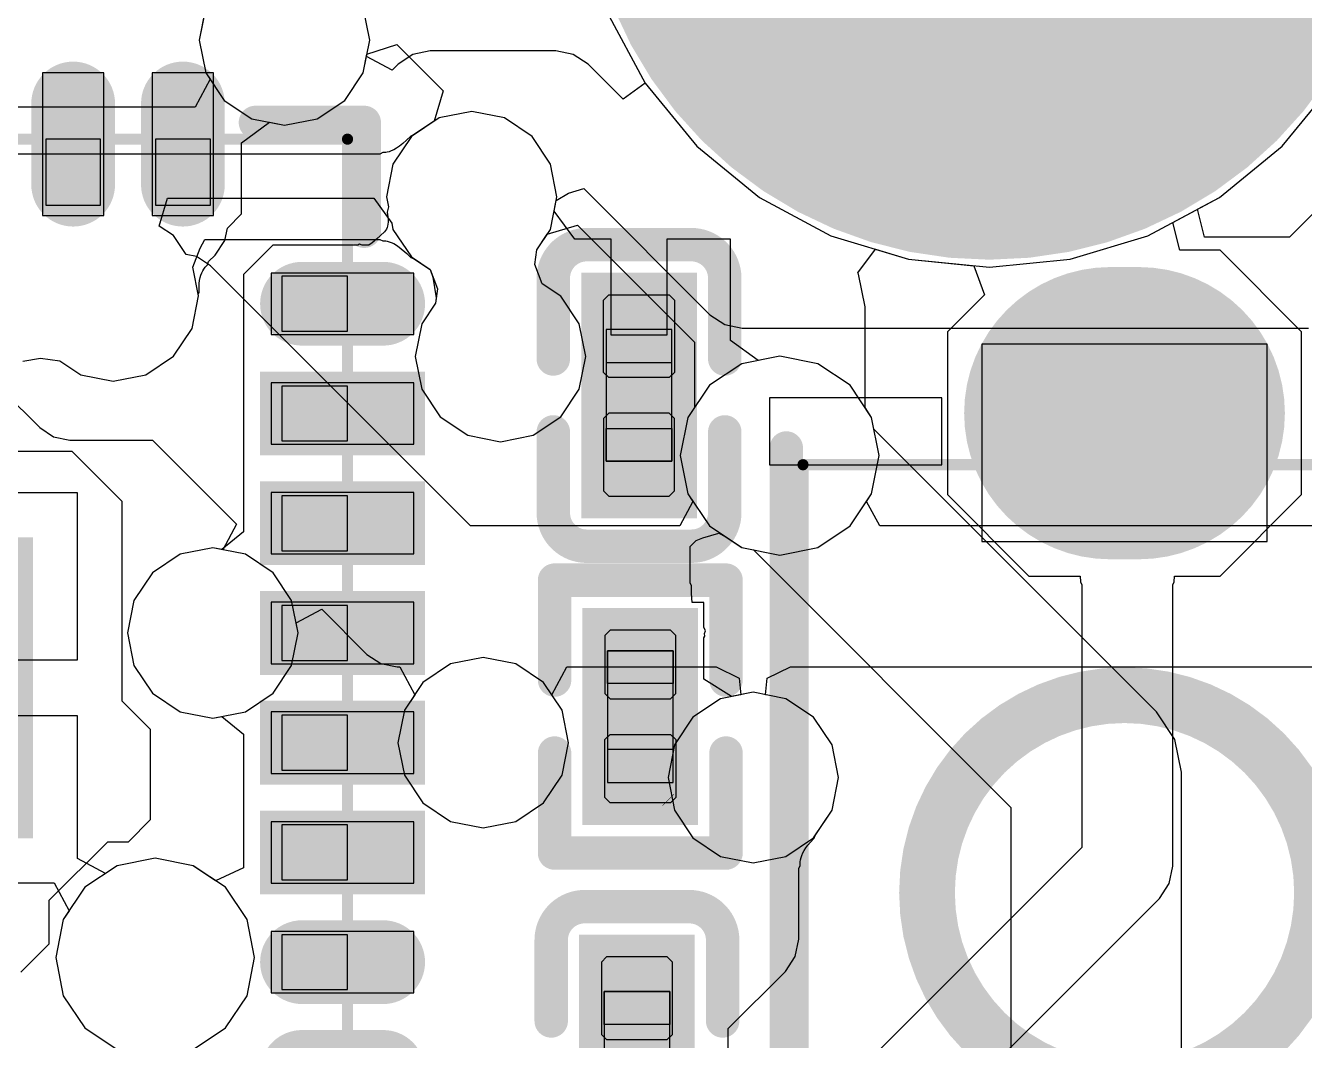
# Model space of a CAD drawing. Header units: millimetres. Extents: x 68 to 210, y 61 to 114.
# Drawn here: x 80.78 to 86.6, y 81.45 to 86.08 of the extents above; entities that cross this region are included whole.
import ezdxf

# ---------------------------------------------------------------- set-up
doc = ezdxf.new("R2010")
doc.units = ezdxf.units.MM
for name, color, linetype in [('BottomLayer', 5, 'Continuous'), ('BottomOverlay', 54, 'Continuous'), ('BottomPaste', 16, 'Continuous'), ('BottomSolder', 6, 'Continuous'), ('KeepOutLayer', 6, 'Continuous'), ('Mechanical15', 56, 'Continuous'), ('Mechanical4', 56, 'Continuous'), ('Mechanical5', 56, 'Continuous'), ('MidLayer1', 16, 'Continuous'), ('MidLayer2', 76, 'Continuous'), ('MultiLayer', 9, 'Continuous'), ('TopLayer', 1, 'Continuous'), ('TopOverlay', 2, 'Continuous'), ('TopSolder', 216, 'Continuous')]:
    doc.layers.add(name, color=color, linetype=linetype)

msp = doc.modelspace()

# ---------------------------------------------------------------- linework, layer by layer
at = {"layer": 'BottomLayer'}
for p, q in [((82.3441, 86.012), (82.3145, 86.1607)), ((83.4251, 86.1411), (83.5994, 85.815)), ((82.3145, 85.8634), (82.3441, 86.012)), ((82.2303, 85.7373), (82.3145, 85.8634)), ((83.5994, 85.815), (83.834, 85.5292)), ((86.5013, 85.5292), (86.7359, 85.815)), ((82.1043, 85.6531), (82.2303, 85.7373)), ((82.8091, 85.6867), (82.6604, 85.6572)), ((82.9577, 85.6572), (82.8091, 85.6867)), ((81.76, 85.5434), (81.887, 85.6372)), ((81.887, 85.6372), (81.9556, 85.6236)), ((81.9556, 85.6236), (82.1043, 85.6531)), ((82.6604, 85.6572), (82.5344, 85.573)), ((83.0838, 85.573), (82.9577, 85.6572)), ((81.76, 85.2196), (81.76, 85.5434)), ((82.5344, 85.573), (82.4502, 85.4469)), ((83.168, 85.4469), (83.0838, 85.573)), ((83.834, 85.5292), (84.1198, 85.2946)), ((86.2155, 85.2946), (86.5013, 85.5292)), ((82.4502, 85.4469), (82.4206, 85.2983)), ((83.1975, 85.2983), (83.168, 85.4469)), ((82.4206, 85.2983), (82.4299, 85.2516)), ((82.4299, 85.2516), (82.4241, 85.2275)), ((83.1844, 85.2322), (83.1975, 85.2983)), ((84.1198, 85.2946), (84.4459, 85.1203)), ((86.003, 85.181), (86.2155, 85.2946)), ((81.6955, 85.1551), (81.76, 85.2196)), ((82.4241, 85.2275), (82.4274, 85.2071)), ((82.4274, 85.2071), (82.4284, 85.1937)), ((82.4284, 85.1937), (82.4283, 85.1823)), ((83.2794, 85.1052), (83.1844, 85.2322)), ((81.6844, 85.0993), (81.6955, 85.1551)), ((82.4122, 85.1387), (82.375, 85.1042)), ((82.4164, 85.1444), (82.4122, 85.1387)), ((82.4202, 85.1509), (82.4164, 85.1444)), ((82.4232, 85.1575), (82.4202, 85.1509)), ((82.4255, 85.1646), (82.4232, 85.1575)), ((82.4272, 85.1727), (82.4255, 85.1646)), ((82.4283, 85.1823), (82.4272, 85.1727)), ((86.0348, 85.054), (86.003, 85.181)), ((81.6395, 85.0321), (81.6844, 85.0993)), ((81.902, 85.0776), (81.7685, 84.9441)), ((82.2756, 85.0776), (81.902, 85.0776)), ((82.2762, 85.0781), (82.2756, 85.0776)), ((82.2791, 85.0776), (82.2762, 85.0781)), ((82.2898, 85.0776), (82.2791, 85.0776)), ((82.2973, 85.0815), (82.2898, 85.0776)), ((82.3094, 85.0776), (82.2973, 85.0815)), ((82.34, 85.0776), (82.3094, 85.0776)), ((82.3557, 85.0886), (82.34, 85.0776)), ((82.375, 85.1042), (82.3557, 85.0886)), ((83.4443, 85.1052), (83.2794, 85.1052)), ((83.4443, 84.667), (83.4443, 85.1052)), ((83.9873, 85.1052), (83.6983, 85.1052)), ((83.6983, 85.1052), (83.6983, 84.667)), ((83.9873, 84.6438), (83.9873, 85.1052)), ((84.4459, 85.1203), (84.7997, 85.013)), ((81.6101, 85.0026), (81.6395, 85.0321)), ((86.2194, 85.054), (86.0348, 85.054)), ((86.5904, 84.683), (86.2194, 85.054)), ((81.5787, 84.9516), (81.5831, 84.9606)), ((81.5831, 84.9606), (81.5881, 84.9687)), ((81.5881, 84.9687), (81.594, 84.9765)), ((81.594, 84.9765), (81.6049, 84.9884)), ((81.6049, 84.9884), (81.605, 84.9886)), ((81.6049, 84.9884), (81.6049, 84.9884)), ((81.6049, 84.9884), (81.6049, 84.9884)), ((81.605, 84.9886), (81.6101, 85.0026)), ((84.7997, 85.013), (85.0975, 84.9837)), ((85.0975, 84.9837), (85.1448, 84.8514)), ((81.5665, 84.8854), (81.5672, 84.9021)), ((81.5672, 84.9021), (81.569, 84.917)), ((81.569, 84.917), (81.5715, 84.9301)), ((81.5715, 84.9301), (81.5748, 84.9415)), ((81.5748, 84.9415), (81.5787, 84.9516)), ((81.7685, 84.9441), (81.7685, 84.7045)), ((81.5348, 84.6975), (81.5643, 84.8462)), ((81.5631, 84.8525), (81.5669, 84.8624)), ((81.5643, 84.8462), (81.5631, 84.8525)), ((81.5669, 84.8624), (81.5665, 84.8854)), ((85.1448, 84.8514), (84.9764, 84.683)), ((81.4505, 84.5715), (81.5348, 84.6975)), ((81.7685, 84.7045), (81.7685, 84.6771)), ((81.7685, 84.6771), (81.7685, 84.5775)), ((83.6983, 84.667), (83.4443, 84.667)), ((84.9764, 84.683), (84.9764, 83.941)), ((86.5904, 83.941), (86.5904, 84.683)), ((84.1143, 84.5522), (83.9873, 84.6438)), ((80.7633, 84.5493), (80.8434, 84.5622)), ((80.8434, 84.5622), (80.9329, 84.5502)), ((81.3245, 84.4873), (81.4505, 84.5715)), ((81.7685, 84.5775), (81.7685, 84.5775)), ((81.7685, 84.5775), (81.7685, 84.0776)), ((84.2125, 84.5717), (84.1143, 84.5522)), ((84.386, 84.5372), (84.2125, 84.5717)), ((80.9329, 84.5502), (81.0272, 84.4873)), ((84.533, 84.439), (84.386, 84.5372)), ((81.0272, 84.4873), (81.1759, 84.4577)), ((81.1759, 84.4577), (81.3245, 84.4873)), ((84.6312, 84.292), (84.533, 84.439)), ((84.6657, 84.1185), (84.6312, 84.292)), ((80.9879, 84.1375), (78.9511, 84.1327)), ((81.2165, 83.9089), (80.9879, 84.1375)), ((84.6312, 83.9451), (84.6657, 84.1185)), ((81.7685, 84.0776), (81.7685, 84.0776)), ((81.7685, 84.0776), (81.7685, 83.7713)), ((81.013, 83.9496), (79.87, 83.9496)), ((81.013, 83.1876), (81.013, 83.9496)), ((84.533, 83.7981), (84.6312, 83.9451)), ((84.9764, 83.941), (85.3474, 83.57)), ((86.2194, 83.57), (86.5904, 83.941)), ((81.2165, 82.9996), (81.2165, 83.9089)), ((84.386, 83.6998), (84.533, 83.7981)), ((81.7685, 83.7713), (81.6703, 83.6907)), ((83.8309, 83.7317), (83.8614, 83.7447)), ((83.8614, 83.7447), (83.9351, 83.766)), ((83.9351, 83.766), (83.9636, 83.7502)), ((83.9636, 83.7502), (84.0391, 83.6998)), ((81.629, 83.699), (81.4804, 83.6694)), ((81.6703, 83.6907), (81.629, 83.699)), ((83.8044, 83.7038), (83.8309, 83.7317)), ((83.8044, 83.5389), (83.8044, 83.7038)), ((84.0391, 83.6998), (84.2125, 83.6653)), ((84.2125, 83.6653), (84.386, 83.6998)), ((81.4804, 83.6694), (81.3543, 83.5852)), ((81.3543, 83.5852), (81.2701, 83.4591)), ((85.3474, 83.57), (85.5818, 83.57)), ((85.5818, 83.57), (85.5818, 83.5695)), ((85.5818, 83.5695), (85.5825, 83.5441)), ((86.0097, 83.5441), (86.0104, 83.5695)), ((86.0104, 83.5695), (86.0104, 83.57)), ((86.0104, 83.57), (86.2194, 83.57)), ((83.8103, 83.5251), (83.8044, 83.5389)), ((83.8109, 83.4907), (83.8103, 83.5251)), ((85.5825, 83.5441), (85.5889, 83.5297)), ((85.5889, 83.5297), (85.5889, 82.3336)), ((86.0033, 83.5297), (86.0097, 83.5441)), ((86.0033, 82.2478), (86.0033, 83.5297)), ((81.2701, 83.4591), (81.2405, 83.3105)), ((83.8141, 83.4497), (83.8109, 83.4907)), ((83.8661, 83.4497), (83.8141, 83.4497)), ((83.8661, 83.3375), (83.8661, 83.4497)), ((83.8735, 83.3196), (83.8661, 83.3375)), ((81.2405, 83.3105), (81.2701, 83.1618)), ((83.8661, 83.2879), (83.8716, 83.2967)), ((83.8661, 83.1001), (83.8661, 83.2879)), ((83.8689, 83.3085), (83.8735, 83.3196)), ((83.8716, 83.2967), (83.8689, 83.3085)), ((79.87, 83.1876), (81.013, 83.1876)), ((81.2701, 83.1618), (81.3543, 83.0358)), ((83.9931, 83.0204), (83.8661, 83.1001)), ((81.3543, 83.0358), (81.4804, 82.9516)), ((84.0918, 83.0401), (83.9931, 83.0204)), ((84.2404, 83.0105), (84.0918, 83.0401)), ((81.346, 82.87), (81.2165, 82.9996)), ((84.3665, 82.9263), (84.2404, 83.0105)), ((81.013, 82.9336), (79.87, 82.9336)), ((81.013, 82.2824), (81.013, 82.9336)), ((81.4804, 82.9516), (81.629, 82.922)), ((81.629, 82.922), (81.6703, 82.9302)), ((81.6703, 82.9302), (81.7685, 82.8497)), ((84.4507, 82.8003), (84.3665, 82.9263)), ((81.346, 82.4611), (81.346, 82.87)), ((81.7685, 82.8497), (81.7685, 82.5436)), ((84.4802, 82.6516), (84.4507, 82.8003)), ((84.4507, 82.5029), (84.4802, 82.6516)), ((81.7685, 82.5436), (81.7685, 82.5436)), ((81.7685, 82.5436), (81.7685, 82.2406)), ((81.2444, 82.3595), (81.346, 82.4611)), ((84.3736, 82.3876), (84.4507, 82.5029)), ((80.8838, 82.0924), (81.1509, 82.3595)), ((81.1509, 82.3595), (81.2444, 82.3595)), ((84.3313, 82.3315), (84.3408, 82.3444)), ((84.3408, 82.3444), (84.3523, 82.3579)), ((84.3523, 82.3579), (84.3686, 82.3749)), ((84.3686, 82.3749), (84.3736, 82.3876)), ((81.14, 82.2145), (81.013, 82.2824)), ((81.3664, 82.2844), (81.1929, 82.2499)), ((81.5398, 82.2499), (81.3664, 82.2844)), ((85.5889, 82.3336), (84.1047, 80.8493)), ((84.3074, 82.277), (84.3097, 82.287)), ((84.3097, 82.287), (84.313, 82.2972)), ((84.313, 82.2972), (84.3176, 82.308)), ((84.3176, 82.308), (84.3236, 82.3194)), ((84.3236, 82.3194), (84.3313, 82.3315)), ((81.1929, 82.2499), (81.14, 82.2145)), ((81.6415, 82.1819), (81.5398, 82.2499)), ((81.7685, 82.2406), (81.6415, 82.1819)), ((84.299, 82.2372), (84.3053, 82.2507)), ((84.299, 81.915), (84.299, 82.2372)), ((84.3053, 82.2507), (84.306, 82.2671)), ((84.306, 82.2671), (84.3074, 82.277)), ((85.9875, 82.1685), (86.0033, 82.2477)), ((86.0033, 82.2477), (86.0033, 82.2478)), ((79.87, 82.1716), (80.9064, 82.1716)), ((80.9064, 82.1716), (80.9743, 82.0446)), ((85.9426, 82.1012), (85.9875, 82.1685)), ((80.8838, 81.8947), (80.8838, 82.0924)), ((84.586, 80.7447), (85.9426, 82.1012)), ((80.9477, 82.0046), (80.9132, 81.8312)), ((80.9743, 82.0446), (80.9477, 82.0046)), ((80.7542, 81.7651), (80.8838, 81.8947)), ((84.2832, 81.8357), (84.299, 81.915)), ((84.299, 81.915), (84.299, 81.915)), ((80.9132, 81.8312), (80.9477, 81.6577)), ((84.2383, 81.7685), (84.2832, 81.8357)), ((83.9777, 81.5079), (84.2383, 81.7685)), ((80.9477, 81.6577), (81.0459, 81.5107)), ((81.0459, 81.5107), (81.1929, 81.4125)), ((83.9777, 81.2293), (83.9777, 81.5079))]:
    msp.add_line(p, q, dxfattribs=at)
for points, const_width in [([(84.2926, 86.8628, 1), (86.0426, 86.8628, 1)], 1.75), ([(80.9229, 85.7231, 1), (81.0629, 85.7231, 1)], 0.14), ([(81.423, 85.7231, 1), (81.563, 85.7231, 1)], 0.14), ([(80.9229, 85.3531, 1), (81.0629, 85.3531, 1)], 0.14), ([(81.423, 85.3531, 1), (81.563, 85.3531, 1)], 0.14), ([(81.9655, 84.8106, 1), (82.1055, 84.8106, 1)], 0.14), ([(82.3355, 84.8106, 1), (82.4755, 84.8106, 1)], 0.14), ([(85.4109, 84.312, 1), (86.0259, 84.312, 1)], 0.615), ([(85.5409, 84.312, 1), (86.1559, 84.312, 1)], 0.615), ([(81.9655, 81.8106, 1), (82.1055, 81.8106, 1)], 0.14), ([(82.3355, 81.8106, 1), (82.4755, 81.8106, 1)], 0.14)]:
    msp.add_lwpolyline(points, format="xyb", close=True, dxfattribs=dict(at, const_width=const_width))
for points, const_width in [([(80.9929, 85.3531), (80.9929, 85.7231)], 0.28), ([(81.493, 85.3531), (81.493, 85.7231)], 0.28), ([(82.4055, 84.8106), (82.0355, 84.8106)], 0.28), ([(85.7184, 84.312), (85.8484, 84.312)], 1.23), ([(82.4055, 81.8106), (82.0355, 81.8106)], 0.28)]:
    msp.add_lwpolyline(points, dxfattribs=dict(at, const_width=const_width))
for points in [[(83.7333, 84.4827), (83.7333, 84.8512), (83.4093, 84.4827), (83.4093, 84.8512)], [(81.8955, 84.4505), (81.8955, 84.1705), (82.5455, 84.4505), (82.5455, 84.1705)], [(83.7333, 83.9343), (83.7333, 84.3028), (83.4093, 83.9343), (83.4093, 84.3028)], [(81.8955, 83.9506), (81.8955, 83.6706), (82.5455, 83.9506), (82.5455, 83.6706)], [(81.8955, 83.4505), (81.8955, 83.1705), (82.5455, 83.4505), (82.5455, 83.1705)], [(83.4151, 83.3227), (83.4151, 83.0196), (83.7391, 83.3227), (83.7391, 83.0196)], [(81.8955, 82.9506), (81.8955, 82.6706), (82.5455, 82.9506), (82.5455, 82.6706)], [(83.4151, 82.8396), (83.4151, 82.5364), (83.7391, 82.8396), (83.7391, 82.5364)], [(81.8955, 82.4505), (81.8955, 82.1705), (82.5455, 82.4505), (82.5455, 82.1705)], [(83.3997, 81.8349), (83.3997, 81.4665), (83.7237, 81.8349), (83.7237, 81.4665)]]:
    msp.add_solid(points, dxfattribs=at)
at = {"layer": 'BottomOverlay'}
for p, q in [((84.951, 84.3819), (84.166, 84.3819)), ((84.166, 84.3819), (84.166, 84.0771)), ((84.951, 84.0771), (84.951, 84.3819)), ((84.166, 84.0771), (84.166, 84.0771)), ((84.166, 84.0771), (84.951, 84.0771))]:
    msp.add_line(p, q, dxfattribs=at)
at = {"layer": 'BottomOverlay', "const_width": 0.1524}
for points in [[(81.8235, 85.6367), (82.3192, 85.6367)], [(82.3192, 85.141), (82.3192, 85.6367)], [(83.3331, 85.0798), (83.8095, 85.0798)], [(83.1807, 84.5589), (83.1807, 84.9274)], [(83.9619, 84.5589), (83.9619, 84.9274)], [(83.1807, 83.8581), (83.1807, 84.2266)], [(83.9619, 83.8581), (83.9619, 84.2266)], [(84.2422, 80.1009), (84.2422, 84.1533)], [(83.3331, 83.7057), (83.8095, 83.7057)], [(83.1865, 83.0958), (83.1865, 83.5513)], [(83.1865, 83.5513), (83.9677, 83.5513)], [(83.9677, 83.0958), (83.9677, 83.5513)], [(83.1865, 82.3078), (83.1865, 82.7634)], [(83.9677, 82.3078), (83.9677, 82.7634)], [(83.1865, 82.3078), (83.9677, 82.3078)], [(83.3235, 82.0635), (83.7999, 82.0635)], [(83.1711, 81.5427), (83.1711, 81.9111)], [(83.9523, 81.5427), (83.9523, 81.9111)]]:
    msp.add_lwpolyline(points, dxfattribs=at)
at = {"layer": 'BottomOverlay'}
for points, const_width in [([(81.7854, 85.6367, 1), (81.8616, 85.6367, 1)], 0.0762), ([(82.2811, 85.6367, 1), (82.3573, 85.6367, 1)], 0.0762), ([(82.2811, 85.6367, 1), (82.3573, 85.6367, 1)], 0.0762), ([(82.2811, 85.141, 1), (82.3573, 85.141, 1)], 0.0762), ([(83.295, 85.0798, 1), (83.3712, 85.0798, 1)], 0.0762), ([(83.295, 85.0798, 1), (83.3712, 85.0798, 1)], 0.0762), ([(83.7714, 85.0798, 1), (83.8476, 85.0798, 1)], 0.0762), ([(83.7714, 85.0798, 1), (83.8476, 85.0798, 1)], 0.0762), ([(83.1426, 84.9274, 1), (83.2188, 84.9274, 1)], 0.0762), ([(83.1426, 84.9274, 1), (83.2188, 84.9274, 1)], 0.0762), ([(83.9238, 84.9274, 1), (84, 84.9274, 1)], 0.0762), ([(83.9238, 84.9274, 1), (84, 84.9274, 1)], 0.0762), ([(83.1426, 84.5589, 1), (83.2188, 84.5589, 1)], 0.0762), ([(83.9238, 84.5589, 1), (84, 84.5589, 1)], 0.0762), ([(83.1426, 84.2266, 1), (83.2188, 84.2266, 1)], 0.0762), ([(83.9238, 84.2266, 1), (84, 84.2266, 1)], 0.0762), ([(84.2041, 84.1533, 1), (84.2803, 84.1533, 1)], 0.0762), ([(83.1426, 83.8581, 1), (83.2188, 83.8581, 1)], 0.0762), ([(83.1426, 83.8581, 1), (83.2188, 83.8581, 1)], 0.0762), ([(83.9238, 83.8581, 1), (84, 83.8581, 1)], 0.0762), ([(83.9238, 83.8581, 1), (84, 83.8581, 1)], 0.0762), ([(83.295, 83.7057, 1), (83.3712, 83.7057, 1)], 0.0762), ([(83.295, 83.7057, 1), (83.3712, 83.7057, 1)], 0.0762), ([(83.7714, 83.7057, 1), (83.8476, 83.7057, 1)], 0.0762), ([(83.7714, 83.7057, 1), (83.8476, 83.7057, 1)], 0.0762), ([(83.1484, 83.5513, 1), (83.2246, 83.5513, 1)], 0.0762), ([(83.1484, 83.5513, 1), (83.2246, 83.5513, 1)], 0.0762), ([(83.9296, 83.5513, 1), (84.0058, 83.5513, 1)], 0.0762), ([(83.9296, 83.5513, 1), (84.0058, 83.5513, 1)], 0.0762), ([(83.1484, 83.0958, 1), (83.2246, 83.0958, 1)], 0.0762), ([(83.9296, 83.0958, 1), (84.0058, 83.0958, 1)], 0.0762), ([(86.6834, 82.1271, 1), (84.8834, 82.1271, 1)], 0.254), ([(83.1484, 82.7634, 1), (83.2246, 82.7634, 1)], 0.0762), ([(83.9296, 82.7634, 1), (84.0058, 82.7634, 1)], 0.0762), ([(83.1484, 82.3078, 1), (83.2246, 82.3078, 1)], 0.0762), ([(83.1484, 82.3078, 1), (83.2246, 82.3078, 1)], 0.0762), ([(83.9296, 82.3078, 1), (84.0058, 82.3078, 1)], 0.0762), ([(83.9296, 82.3078, 1), (84.0058, 82.3078, 1)], 0.0762), ([(84.8199, 82.1271, 1), (84.9469, 82.1271, 1)], 0.127), ([(86.6199, 82.1271, 1), (86.7469, 82.1271, 1)], 0.127), ([(83.2854, 82.0635, 1), (83.3616, 82.0635, 1)], 0.0762), ([(83.2854, 82.0635, 1), (83.3616, 82.0635, 1)], 0.0762), ([(83.7618, 82.0635, 1), (83.838, 82.0635, 1)], 0.0762), ([(83.7618, 82.0635, 1), (83.838, 82.0635, 1)], 0.0762), ([(83.133, 81.9111, 1), (83.2092, 81.9111, 1)], 0.0762), ([(83.133, 81.9111, 1), (83.2092, 81.9111, 1)], 0.0762), ([(83.9142, 81.9111, 1), (83.9904, 81.9111, 1)], 0.0762), ([(83.9142, 81.9111, 1), (83.9904, 81.9111, 1)], 0.0762), ([(83.133, 81.5427, 1), (83.2092, 81.5427, 1)], 0.0762), ([(83.9142, 81.5427, 1), (83.9904, 81.5427, 1)], 0.0762)]:
    msp.add_lwpolyline(points, format="xyb", close=True, dxfattribs=dict(at, const_width=const_width))
at = {"layer": 'BottomOverlay', "const_width": 0.1524}
for points in [[(83.1807, 84.9274, -0.414214), (83.3331, 85.0798)], [(83.8095, 85.0798, -0.414214), (83.9619, 84.9274)], [(83.3331, 83.7057, -0.414214), (83.1807, 83.8581)], [(83.9619, 83.8581, -0.414214), (83.8095, 83.7057)], [(83.1711, 81.9111, -0.414214), (83.3235, 82.0635)], [(83.7999, 82.0635, -0.414214), (83.9523, 81.9111)]]:
    msp.add_lwpolyline(points, format="xyb", dxfattribs=at)
at = {"layer": 'BottomPaste'}
for p, q in [((81.1329, 85.863), (80.8529, 85.863)), ((80.8529, 85.863), (80.8529, 85.213)), ((81.1329, 85.2131), (81.1329, 85.863)), ((81.633, 85.863), (81.353, 85.863)), ((81.353, 85.863), (81.353, 85.2131)), ((81.633, 85.213), (81.633, 85.863)), ((80.8529, 85.213), (81.1329, 85.2131)), ((81.353, 85.2131), (81.633, 85.213)), ((82.5455, 84.9506), (81.8954, 84.9506)), ((81.8954, 84.9506), (81.8954, 84.6706)), ((82.5455, 84.6706), (82.5455, 84.9506)), ((83.4093, 84.8272), (83.4333, 84.8512)), ((83.4333, 84.8512), (83.7093, 84.8512)), ((83.7093, 84.8512), (83.7333, 84.8272)), ((83.4093, 84.4978), (83.4093, 84.8272)), ((83.7333, 84.8272), (83.7333, 84.4978)), ((81.8954, 84.6706), (82.5455, 84.6706)), ((83.4333, 84.4738), (83.4093, 84.4978)), ((83.7333, 84.4978), (83.7093, 84.4738)), ((82.5455, 84.4505), (81.8954, 84.4505)), ((81.8954, 84.4505), (81.8954, 84.1705)), ((82.5455, 84.1705), (82.5455, 84.4505)), ((83.7093, 84.4738), (83.4333, 84.4738)), ((83.4333, 84.3118), (83.4093, 84.2878)), ((83.4093, 84.2878), (83.4093, 83.9583)), ((83.7093, 84.3118), (83.4333, 84.3118)), ((83.7333, 84.2878), (83.7093, 84.3118)), ((83.7333, 83.9583), (83.7333, 84.2878)), ((81.8954, 84.1705), (82.5455, 84.1705)), ((82.5455, 83.9506), (81.8954, 83.9506)), ((81.8954, 83.9506), (81.8954, 83.6706)), ((82.5455, 83.6706), (82.5455, 83.9506)), ((83.4093, 83.9583), (83.4333, 83.9343)), ((83.4333, 83.9343), (83.7093, 83.9343)), ((83.7093, 83.9343), (83.7333, 83.9583)), ((81.8954, 83.6706), (82.5455, 83.6706)), ((82.5455, 83.4505), (81.8954, 83.4505)), ((81.8954, 83.4505), (81.8954, 83.1705)), ((82.5455, 83.1705), (82.5455, 83.4505)), ((83.4391, 83.3227), (83.4151, 83.2987)), ((83.4151, 83.2987), (83.4151, 83.0346)), ((83.7151, 83.3227), (83.4391, 83.3227)), ((83.7391, 83.2987), (83.7151, 83.3227)), ((83.7391, 83.0346), (83.7391, 83.2987)), ((81.8954, 83.1705), (82.5455, 83.1705)), ((83.4151, 83.0346), (83.4391, 83.0106)), ((83.4391, 83.0106), (83.7151, 83.0106)), ((83.7151, 83.0106), (83.7391, 83.0346)), ((82.5455, 82.9506), (81.8954, 82.9506)), ((81.8954, 82.9506), (81.8954, 82.6706)), ((82.5455, 82.6706), (82.5455, 82.9506)), ((83.4151, 82.8246), (83.4391, 82.8486)), ((83.4151, 82.5604), (83.4151, 82.8246)), ((83.4391, 82.8486), (83.7151, 82.8486)), ((83.7151, 82.8486), (83.7391, 82.8246)), ((83.7391, 82.8246), (83.7391, 82.5604)), ((81.8954, 82.6706), (82.5455, 82.6706)), ((83.4391, 82.5364), (83.4151, 82.5604)), ((83.7151, 82.5364), (83.4391, 82.5364)), ((83.7391, 82.5604), (83.7151, 82.5364)), ((82.5455, 82.4505), (81.8954, 82.4505)), ((81.8954, 82.4505), (81.8954, 82.1705)), ((82.5455, 82.1705), (82.5455, 82.4505)), ((81.8954, 82.1705), (82.5455, 82.1705)), ((82.5455, 81.9506), (81.8954, 81.9506)), ((81.8954, 81.9506), (81.8954, 81.6706)), ((82.5455, 81.6706), (82.5455, 81.9506)), ((83.4237, 81.8349), (83.3997, 81.8109)), ((83.6997, 81.8349), (83.4237, 81.8349)), ((83.7237, 81.8109), (83.6997, 81.8349)), ((83.3997, 81.8109), (83.3997, 81.4815)), ((83.7237, 81.4815), (83.7237, 81.8109)), ((81.8954, 81.6706), (82.5455, 81.6706)), ((83.3997, 81.4815), (83.4237, 81.4575)), ((83.6997, 81.4575), (83.7237, 81.4815)), ((83.4237, 81.4575), (83.6997, 81.4575))]:
    msp.add_line(p, q, dxfattribs=at)
at = {"layer": 'BottomPaste', "const_width": 1.23}
msp.add_lwpolyline([(85.7184, 84.312), (85.8484, 84.312)], dxfattribs=at)
at = {"layer": 'BottomPaste', "const_width": 0.615}
for points in [[(85.4109, 84.312, 1), (86.0259, 84.312, 1)], [(85.5409, 84.312, 1), (86.1559, 84.312, 1)]]:
    msp.add_lwpolyline(points, format="xyb", close=True, dxfattribs=at)
at = {"layer": 'BottomPaste'}
for points in [[(83.7333, 84.4827), (83.7333, 84.8512), (83.4093, 84.4827), (83.4093, 84.8512)], [(83.7333, 83.9343), (83.7333, 84.3028), (83.4093, 83.9343), (83.4093, 84.3028)], [(83.4151, 83.3227), (83.4151, 83.0196), (83.7391, 83.3227), (83.7391, 83.0196)], [(83.4151, 82.8396), (83.4151, 82.5364), (83.7391, 82.8396), (83.7391, 82.5364)], [(83.3997, 81.8349), (83.3997, 81.4665), (83.7237, 81.8349), (83.7237, 81.4665)]]:
    msp.add_solid(points, dxfattribs=at)
at = {"layer": 'BottomSolder'}
for points, const_width in [([(84.2418, 86.8628, 1), (86.0934, 86.8628, 1)], 1.8516), ([(80.8975, 85.7231, 1), (81.0883, 85.7231, 1)], 0.1908), ([(81.3976, 85.7231, 1), (81.5884, 85.7231, 1)], 0.1908), ([(80.8975, 85.3531, 1), (81.0883, 85.3531, 1)], 0.1908), ([(81.3976, 85.3531, 1), (81.5884, 85.3531, 1)], 0.1908), ([(81.9401, 84.8106, 1), (82.1309, 84.8106, 1)], 0.1908), ([(82.3101, 84.8106, 1), (82.5009, 84.8106, 1)], 0.1908), ([(85.3855, 84.312, 1), (86.0513, 84.312, 1)], 0.6658), ([(85.5155, 84.312, 1), (86.1813, 84.312, 1)], 0.6658), ([(81.9401, 81.8106, 1), (82.1309, 81.8106, 1)], 0.1908), ([(82.3101, 81.8106, 1), (82.5009, 81.8106, 1)], 0.1908), ([(81.9401, 81.3105, 1), (82.1309, 81.3105, 1)], 0.1908), ([(82.3101, 81.3105, 1), (82.5009, 81.3105, 1)], 0.1908)]:
    msp.add_lwpolyline(points, format="xyb", close=True, dxfattribs=dict(at, const_width=const_width))
for points, const_width in [([(80.9929, 85.3531), (80.9929, 85.7231)], 0.3816), ([(81.493, 85.3531), (81.493, 85.7231)], 0.3816), ([(82.4055, 84.8106), (82.0355, 84.8106)], 0.3816), ([(85.7184, 84.312), (85.8484, 84.312)], 1.3316), ([(82.4055, 81.8106), (82.0355, 81.8106)], 0.3816), ([(82.4055, 81.3105), (82.0355, 81.3105)], 0.3816)]:
    msp.add_lwpolyline(points, dxfattribs=dict(at, const_width=const_width))
for points in [[(83.8349, 84.3811), (83.8349, 84.9528), (83.3077, 84.3811), (83.3077, 84.9528)], [(81.8447, 84.5013), (81.8447, 84.1197), (82.5963, 84.5013), (82.5963, 84.1197)], [(83.8349, 83.8327), (83.8349, 84.4044), (83.3077, 83.8327), (83.3077, 84.4044)], [(81.8447, 84.0014), (81.8447, 83.6198), (82.5963, 84.0014), (82.5963, 83.6198)], [(78.6762, 83.7464), (78.6762, 82.3748), (80.8098, 83.7464), (80.8098, 82.3748)], [(81.8447, 83.5013), (81.8447, 83.1197), (82.5963, 83.5013), (82.5963, 83.1197)], [(83.3135, 83.4243), (83.3135, 82.918), (83.8407, 83.4243), (83.8407, 82.918)], [(81.8447, 83.0014), (81.8447, 82.6198), (82.5963, 83.0014), (82.5963, 82.6198)], [(83.3135, 82.9412), (83.3135, 82.4348), (83.8407, 82.9412), (83.8407, 82.4348)], [(81.8447, 82.5013), (81.8447, 82.1197), (82.5963, 82.5013), (82.5963, 82.1197)], [(83.2981, 81.9365), (83.2981, 81.3649), (83.8253, 81.9365), (83.8253, 81.3649)]]:
    msp.add_solid(points, dxfattribs=at)
at = {"layer": 'KeepOutLayer', "const_width": 0.00254}
msp.add_lwpolyline([(69.125, 81.0924, -1), (89.625, 81.0924)], format="xyb", dxfattribs=at)
at = {"layer": 'Mechanical15'}
for p, q in [((81.118, 85.5605), (80.868, 85.5606)), ((80.868, 85.5606), (80.868, 85.2605)), ((81.118, 85.2605), (81.118, 85.5605)), ((81.618, 85.5605), (81.368, 85.5606)), ((81.368, 85.5606), (81.368, 85.2605)), ((81.618, 85.2605), (81.618, 85.5605)), ((80.868, 85.2605), (81.118, 85.2605)), ((81.368, 85.2605), (81.618, 85.2605)), ((82.243, 84.9356), (81.943, 84.9356)), ((81.943, 84.9356), (81.943, 84.6855)), ((82.243, 84.6855), (82.243, 84.9356)), ((81.943, 84.6855), (82.243, 84.6855)), ((86.4334, 84.6271), (85.1334, 84.6271)), ((85.1334, 84.6271), (85.1334, 83.7271)), ((86.4334, 84.6271), (86.4334, 84.6271)), ((86.4334, 83.7271), (86.4334, 84.6271)), ((82.243, 84.4356), (81.943, 84.4356)), ((81.943, 84.4356), (81.943, 84.1855)), ((82.243, 84.1855), (82.243, 84.4356)), ((81.943, 84.1855), (82.243, 84.1855)), ((82.243, 83.9356), (81.943, 83.9356)), ((81.943, 83.9356), (81.943, 83.6855)), ((82.243, 83.6855), (82.243, 83.9356)), ((81.943, 83.6855), (82.243, 83.6855)), ((85.1334, 83.7271), (86.4334, 83.7271)), ((82.243, 83.4356), (81.943, 83.4356)), ((81.943, 83.4356), (81.943, 83.1855)), ((82.243, 83.1855), (82.243, 83.4356)), ((81.943, 83.1855), (82.243, 83.1855)), ((82.243, 82.9356), (81.943, 82.9356)), ((81.943, 82.9356), (81.943, 82.6855)), ((82.243, 82.6855), (82.243, 82.9356)), ((81.943, 82.6855), (82.243, 82.6855)), ((82.243, 82.4356), (81.943, 82.4356)), ((81.943, 82.4356), (81.943, 82.1855)), ((82.243, 82.1855), (82.243, 82.4356)), ((81.943, 82.1855), (82.243, 82.1855)), ((82.243, 81.9356), (81.943, 81.9356)), ((81.943, 81.9356), (81.943, 81.6855)), ((82.243, 81.6855), (82.243, 81.9356)), ((81.943, 81.6855), (82.243, 81.6855))]:
    msp.add_line(p, q, dxfattribs=at)
for points, const_width in [([(77.243, 85.5605), (82.243, 85.5605)], 0.0508), ([(82.243, 80.5606), (82.243, 85.5605)], 0.0508), ([(84.3184, 84.0771), (87.2484, 84.0771)], 0.0508), ([(84.3184, 80.1771), (84.3184, 84.0771)], 0.0508), ([(83.6787, 82.5246), (83.7295, 82.5754)], 0.00254)]:
    msp.add_lwpolyline(points, dxfattribs=dict(at, const_width=const_width))
for points, const_width in [([(82.2303, 85.5605, 1), (82.2557, 85.5605, 1)], 0.0254), ([(82.2303, 85.5605, 1), (82.2557, 85.5605, 1)], 0.0254), ([(84.3057, 84.0771, 1), (84.3311, 84.0771, 1)], 0.0254), ([(84.3057, 84.0771, 1), (84.3311, 84.0771, 1)], 0.0254), ([(83.7289, 82.5754, 1), (83.7301, 82.5754, 1)], 0.00127), ([(83.6781, 82.5246, 1), (83.6793, 82.5246, 1)], 0.00127)]:
    msp.add_lwpolyline(points, format="xyb", close=True, dxfattribs=dict(at, const_width=const_width))
at = {"layer": 'Mechanical4'}
for p, q in [((83.7213, 84.6928), (83.4213, 84.6928)), ((83.4213, 84.6928), (83.4213, 84.0928)), ((83.7213, 84.0928), (83.7213, 84.6928)), ((83.4213, 84.0928), (83.7213, 84.0928)), ((83.4271, 83.2296), (83.4271, 82.6296)), ((83.7271, 83.2296), (83.4271, 83.2296)), ((83.7271, 82.6296), (83.7271, 83.2296)), ((83.4271, 82.6296), (83.7271, 82.6296)), ((83.4117, 81.6765), (83.4117, 81.0765)), ((83.7117, 81.6765), (83.4117, 81.6765)), ((83.7117, 81.0765), (83.7117, 81.6765))]:
    msp.add_line(p, q, dxfattribs=at)
at = {"layer": 'Mechanical5'}
for p, q in [((83.7213, 84.6928), (83.4213, 84.6928)), ((83.4213, 84.6928), (83.4213, 84.5428)), ((83.7213, 84.5428), (83.7213, 84.6928)), ((83.4213, 84.5428), (83.7213, 84.5428)), ((83.4213, 84.0928), (83.4213, 84.2427)), ((83.4213, 84.2427), (83.7213, 84.2427)), ((83.7213, 84.2427), (83.7213, 84.0928)), ((83.7213, 84.0928), (83.4213, 84.0928)), ((83.4271, 83.0796), (83.4271, 83.2296)), ((83.4271, 83.2296), (83.7271, 83.2296)), ((83.7271, 83.2296), (83.7271, 83.0796)), ((83.7271, 83.0796), (83.4271, 83.0796)), ((83.4271, 82.7796), (83.4271, 82.6296)), ((83.7271, 82.7796), (83.4271, 82.7796)), ((83.7271, 82.6296), (83.7271, 82.7796)), ((83.4271, 82.6296), (83.7271, 82.6296)), ((83.4117, 81.5265), (83.4117, 81.6765)), ((83.4117, 81.6765), (83.7117, 81.6765)), ((83.7117, 81.6765), (83.7117, 81.5265)), ((83.7117, 81.5265), (83.4117, 81.5265))]:
    msp.add_line(p, q, dxfattribs=at)
at = {"layer": 'MidLayer1'}
for p, q in [((81.593, 86.142), (81.5672, 86.012)), ((81.5672, 86.012), (81.5967, 85.8634)), ((82.3315, 85.9484), (82.4678, 85.9917)), ((82.4678, 85.9917), (82.679, 85.7805)), ((82.3145, 85.8634), (82.3315, 85.9484)), ((81.5967, 85.8634), (81.681, 85.7373)), ((82.2303, 85.7373), (82.3145, 85.8634)), ((82.679, 85.7805), (82.6378, 85.6421)), ((86.5013, 85.5292), (86.7359, 85.815)), ((81.681, 85.7373), (81.807, 85.6531)), ((82.1043, 85.6531), (82.2303, 85.7373)), ((81.807, 85.6531), (81.9556, 85.6236)), ((81.9556, 85.6236), (82.1043, 85.6531)), ((82.6378, 85.6421), (82.5443, 85.5796)), ((82.4956, 85.541), (82.4803, 85.5291)), ((82.5121, 85.5554), (82.4956, 85.541)), ((82.5319, 85.5746), (82.5121, 85.5554)), ((82.5443, 85.5796), (82.5319, 85.5746)), ((82.3897, 85.4925), (77.2338, 85.4925)), ((82.4033, 85.499), (82.3897, 85.4925)), ((82.4171, 85.4998), (82.4033, 85.499)), ((82.4241, 85.5009), (82.4171, 85.4998)), ((82.4325, 85.5032), (82.4241, 85.5009)), ((82.4422, 85.5068), (82.4325, 85.5032)), ((82.4534, 85.5121), (82.4422, 85.5068)), ((82.4661, 85.5195), (82.4534, 85.5121)), ((82.4803, 85.5291), (82.4661, 85.5195)), ((86.2155, 85.2946), (86.5013, 85.5292)), ((85.8894, 85.1203), (86.2155, 85.2946)), ((83.1529, 85.127), (83.2913, 85.1682)), ((83.2913, 85.1682), (83.8241, 84.6354)), ((81.5715, 85.0636), (81.5931, 85.104)), ((81.5931, 85.104), (82.3897, 85.104)), ((82.3897, 85.104), (82.4033, 85.0975)), ((82.4033, 85.0975), (82.417, 85.0968)), ((82.417, 85.0968), (82.4241, 85.0956)), ((82.4241, 85.0956), (82.4325, 85.0934)), ((82.4325, 85.0934), (82.4422, 85.0898)), ((82.4422, 85.0898), (82.4534, 85.0844)), ((82.4534, 85.0844), (82.4662, 85.0771)), ((82.4662, 85.0771), (82.4785, 85.0687)), ((83.1052, 85.0556), (83.1529, 85.127)), ((85.5356, 85.013), (85.8894, 85.1203)), ((81.5383, 84.977), (81.5715, 85.0636)), ((82.4785, 85.0687), (82.5135, 85.0398)), ((82.5135, 85.0398), (82.5319, 85.0219)), ((82.5319, 85.0219), (82.5443, 85.017)), ((82.5443, 85.017), (82.619, 84.9671)), ((83.0965, 84.99), (83.1052, 85.0556)), ((84.5676, 84.9507), (84.648, 85.059)), ((84.648, 85.059), (84.7997, 85.013)), ((81.5643, 84.8462), (81.5383, 84.977)), ((82.619, 84.9671), (82.6323, 84.932)), ((83.13, 84.9018), (83.0965, 84.99)), ((84.7997, 85.013), (85.1676, 84.9768)), ((85.1676, 84.9768), (85.5356, 85.013)), ((82.6323, 84.932), (82.6471, 84.838)), ((83.2146, 84.8453), (83.13, 84.9018)), ((84.5714, 84.945), (84.5676, 84.9507)), ((84.601, 84.7963), (84.5714, 84.945)), ((81.5348, 84.6975), (81.5643, 84.8462)), ((83.2988, 84.7192), (83.2146, 84.8453)), ((82.6438, 84.8132), (82.581, 84.7192)), ((82.6471, 84.838), (82.6438, 84.8132)), ((84.601, 84.3372), (84.601, 84.7963)), ((81.4505, 84.5715), (81.5348, 84.6975)), ((82.581, 84.7192), (82.5514, 84.5706)), ((83.3284, 84.5706), (83.2988, 84.7192)), ((83.8241, 84.6354), (83.8241, 84.3372)), ((80.7633, 84.5493), (80.8434, 84.5622)), ((80.8434, 84.5622), (80.9329, 84.5502)), ((81.3245, 84.4873), (81.4505, 84.5715)), ((82.5514, 84.5706), (82.581, 84.4219)), ((83.2988, 84.4219), (83.3284, 84.5706)), ((80.9329, 84.5502), (81.0272, 84.4873)), ((81.0272, 84.4873), (81.1759, 84.4577)), ((81.1759, 84.4577), (81.3245, 84.4873)), ((82.581, 84.4219), (82.6652, 84.2959)), ((83.2146, 84.2959), (83.2988, 84.4219)), ((83.8241, 84.3372), (83.7938, 84.292)), ((84.6312, 84.292), (84.601, 84.3372)), ((82.6652, 84.2959), (82.7912, 84.2117)), ((83.0885, 84.2117), (83.2146, 84.2959)), ((83.7938, 84.292), (83.7593, 84.1185)), ((84.6418, 84.2386), (84.6312, 84.292)), ((82.7912, 84.2117), (82.9399, 84.1821)), ((82.9399, 84.1821), (83.0885, 84.2117)), ((85.9292, 82.9513), (84.6418, 84.2386)), ((83.7593, 84.1185), (83.7938, 83.9451)), ((83.7938, 83.9451), (83.8921, 83.7981)), ((83.8921, 83.7981), (84.0391, 83.6998)), ((81.629, 83.699), (81.4804, 83.6694)), ((81.7777, 83.6694), (81.629, 83.699)), ((84.0391, 83.6998), (84.0925, 83.6892)), ((84.0925, 83.6892), (85.266, 82.5157)), ((81.4804, 83.6694), (81.3543, 83.5852)), ((81.9037, 83.5852), (81.7777, 83.6694)), ((81.3543, 83.5852), (81.2701, 83.4591)), ((81.9879, 83.4591), (81.9037, 83.5852)), ((81.2701, 83.4591), (81.2405, 83.3105)), ((82.0175, 83.3105), (81.9879, 83.4591)), ((81.2405, 83.3105), (81.2701, 83.1618)), ((81.9879, 83.1618), (82.0175, 83.3105)), ((81.2701, 83.1618), (81.3543, 83.0358)), ((81.9037, 83.0358), (81.9879, 83.1618)), ((82.7128, 83.1695), (82.5867, 83.0853)), ((82.8614, 83.1991), (82.7128, 83.1695)), ((83.0101, 83.1695), (82.8614, 83.1991)), ((83.1361, 83.0853), (83.0101, 83.1695)), ((81.3543, 83.0358), (81.4804, 82.9516)), ((81.7777, 82.9516), (81.9037, 83.0358)), ((82.5867, 83.0853), (82.5025, 82.9593)), ((83.2203, 82.9593), (83.1361, 83.0853)), ((84.0918, 83.0401), (83.9431, 83.0105)), ((84.2404, 83.0105), (84.0918, 83.0401)), ((83.9431, 83.0105), (83.8171, 82.9263)), ((84.3665, 82.9263), (84.2404, 83.0105)), ((81.4804, 82.9516), (81.629, 82.922)), ((81.629, 82.922), (81.7777, 82.9516)), ((82.5025, 82.9593), (82.473, 82.8106)), ((83.2499, 82.8106), (83.2203, 82.9593)), ((83.8171, 82.9263), (83.7329, 82.8003)), ((84.4507, 82.8003), (84.3665, 82.9263)), ((86.0134, 82.8252), (85.9292, 82.9513)), ((82.473, 82.8106), (82.5025, 82.662)), ((83.2203, 82.662), (83.2499, 82.8106)), ((86.0429, 82.6766), (86.0134, 82.8252)), ((83.7329, 82.8003), (83.7033, 82.6516)), ((84.4802, 82.6516), (84.4507, 82.8003)), ((82.5025, 82.662), (82.5867, 82.5359)), ((83.1361, 82.5359), (83.2203, 82.662)), ((83.7033, 82.6516), (83.7329, 82.5029)), ((84.4507, 82.5029), (84.4802, 82.6516)), ((86.0429, 79.1695), (86.0429, 82.6766)), ((82.5867, 82.5359), (82.7128, 82.4517)), ((83.0101, 82.4517), (83.1361, 82.5359)), ((85.266, 82.5157), (85.266, 79.1923)), ((83.7329, 82.5029), (83.8171, 82.3769)), ((84.3665, 82.3769), (84.4507, 82.5029)), ((82.7128, 82.4517), (82.8614, 82.4222)), ((82.8614, 82.4222), (83.0101, 82.4517)), ((83.8171, 82.3769), (83.9431, 82.2927)), ((84.2404, 82.2927), (84.3665, 82.3769)), ((81.3664, 82.2844), (81.1929, 82.2499)), ((81.5398, 82.2499), (81.3664, 82.2844)), ((83.9431, 82.2927), (84.0918, 82.2631)), ((84.0918, 82.2631), (84.2404, 82.2927)), ((81.1929, 82.2499), (81.0459, 82.1516)), ((81.6868, 82.1516), (81.5398, 82.2499)), ((81.0459, 82.1516), (80.9477, 82.0046)), ((81.7851, 82.0046), (81.6868, 82.1516)), ((80.9477, 82.0046), (80.9132, 81.8312)), ((81.8196, 81.8312), (81.7851, 82.0046)), ((80.9132, 81.8312), (80.9477, 81.6577)), ((81.7851, 81.6577), (81.8196, 81.8312)), ((80.9477, 81.6577), (81.0459, 81.5107)), ((81.6868, 81.5107), (81.7851, 81.6577)), ((81.0459, 81.5107), (81.1929, 81.4125)), ((81.5398, 81.4125), (81.6868, 81.5107))]:
    msp.add_line(p, q, dxfattribs=at)
at = {"layer": 'MidLayer1', "const_width": 1.75}
msp.add_lwpolyline([(84.2926, 86.8628, 1), (86.0426, 86.8628, 1)], format="xyb", close=True, dxfattribs=at)
at = {"layer": 'MidLayer2'}
for p, q in [((81.5967, 86.1607), (81.5672, 86.012)), ((82.3441, 86.012), (82.3145, 86.1607)), ((83.4251, 86.1411), (83.5994, 85.815)), ((81.5672, 86.012), (81.5967, 85.8634)), ((82.3293, 85.9377), (82.3441, 86.012)), ((82.6197, 85.9627), (82.5404, 85.9469)), ((83.1926, 85.9627), (82.6197, 85.9627)), ((82.6197, 85.9627), (82.6197, 85.9627)), ((83.2719, 85.9469), (83.1926, 85.9627)), ((83.1926, 85.9627), (83.1926, 85.9627)), ((82.4464, 85.8751), (82.3293, 85.9377)), ((82.4732, 85.902), (82.4464, 85.8751)), ((82.5404, 85.9469), (82.4732, 85.902)), ((82.4732, 85.902), (82.4732, 85.902)), ((83.3391, 85.902), (83.2719, 85.9469)), ((83.4989, 85.7422), (83.3391, 85.902)), ((81.617, 85.8331), (81.5491, 85.7061)), ((81.5967, 85.8634), (81.617, 85.8331)), ((83.5994, 85.815), (83.4989, 85.7422)), ((86.5013, 85.5292), (86.7359, 85.815)), ((81.5491, 85.7061), (79.5427, 85.7061)), ((86.2155, 85.2946), (86.5013, 85.5292)), ((83.1942, 85.2813), (83.2505, 85.3144)), ((83.2505, 85.3144), (83.3196, 85.3355)), ((83.3196, 85.3355), (83.8945, 84.7606)), ((81.3848, 85.1648), (81.4233, 85.2918)), ((81.4233, 85.2918), (82.3023, 85.2918)), ((82.3023, 85.2918), (82.3632, 85.2918)), ((82.3632, 85.2918), (82.4445, 85.1784)), ((83.168, 85.1496), (83.1942, 85.2813)), ((86.1157, 85.2413), (86.2155, 85.2946)), ((86.1475, 85.1143), (86.1157, 85.2413)), ((86.6494, 85.2279), (86.5358, 85.1143)), ((81.4505, 85.1208), (81.3848, 85.1648)), ((82.4445, 85.1784), (82.4502, 85.1496)), ((82.4502, 85.1496), (82.5344, 85.0236)), ((83.1052, 85.0556), (83.168, 85.1496)), ((81.5079, 85.035), (81.4505, 85.1208)), ((86.5358, 85.1143), (86.1475, 85.1143)), ((81.555, 85.0256), (81.5079, 85.035)), ((81.618, 84.9835), (81.555, 85.0256)), ((82.5344, 85.0236), (82.619, 84.9671)), ((83.0965, 84.99), (83.1052, 85.0556)), ((82.8032, 83.7983), (81.618, 84.9835)), ((82.619, 84.9671), (82.6524, 84.8789)), ((83.13, 84.9018), (83.0965, 84.99)), ((83.2146, 84.8453), (83.13, 84.9018)), ((82.6524, 84.8789), (82.6438, 84.8132)), ((83.2988, 84.7192), (83.2146, 84.8453)), ((82.6438, 84.8132), (82.581, 84.7192)), ((83.8945, 84.7606), (83.8945, 84.7606)), ((83.8945, 84.7606), (83.9617, 84.7157)), ((82.581, 84.7192), (82.5514, 84.5706)), ((83.3284, 84.5706), (83.2988, 84.7192)), ((83.9617, 84.7157), (84.041, 84.6999)), ((84.041, 84.6999), (86.6216, 84.6999)), ((82.5514, 84.5706), (82.581, 84.4219)), ((83.2988, 84.4219), (83.3284, 84.5706)), ((84.2125, 84.5717), (84.0391, 84.5372)), ((84.386, 84.5372), (84.2125, 84.5717)), ((84.0391, 84.5372), (83.8921, 84.439)), ((84.533, 84.439), (84.386, 84.5372)), ((83.8921, 84.439), (83.7938, 84.292)), ((84.6312, 84.292), (84.533, 84.439)), ((80.6772, 84.4097), (80.8404, 84.2465)), ((82.581, 84.4219), (82.6652, 84.2959)), ((83.2146, 84.2959), (83.2988, 84.4219)), ((82.6652, 84.2959), (82.7912, 84.2117)), ((83.0885, 84.2117), (83.2146, 84.2959)), ((83.7938, 84.292), (83.7593, 84.1185)), ((84.6657, 84.1185), (84.6312, 84.292)), ((80.8404, 84.2465), (80.9034, 84.2044)), ((80.9034, 84.2044), (80.9777, 84.1896)), ((82.7912, 84.2117), (82.9399, 84.1821)), ((82.9399, 84.1821), (83.0885, 84.2117)), ((80.9777, 84.1896), (80.9778, 84.1896)), ((80.9778, 84.1896), (81.3545, 84.1896)), ((81.3545, 84.1896), (81.7372, 83.8069)), ((83.7593, 84.1185), (83.7938, 83.9451)), ((84.6312, 83.9451), (84.6657, 84.1185)), ((83.817, 83.9103), (83.7572, 83.7983)), ((83.7938, 83.9451), (83.817, 83.9103)), ((84.608, 83.9103), (84.6312, 83.9451)), ((84.6679, 83.7983), (84.608, 83.9103)), ((81.7372, 83.8069), (81.6747, 83.6899)), ((83.7572, 83.7983), (82.8032, 83.7983)), ((87.5536, 83.7983), (84.6679, 83.7983)), ((81.629, 83.699), (81.4804, 83.6694)), ((81.6747, 83.6899), (81.629, 83.699)), ((81.4804, 83.6694), (81.3543, 83.5852)), ((81.3543, 83.5852), (81.2701, 83.4591)), ((81.2701, 83.4591), (81.2405, 83.3105)), ((82.0084, 83.3561), (82.1254, 83.4187)), ((82.1254, 83.4187), (82.3314, 83.2128)), ((82.0175, 83.3105), (82.0084, 83.3561)), ((81.2405, 83.3105), (81.2701, 83.1618)), ((81.9879, 83.1618), (82.0175, 83.3105)), ((82.3314, 83.2128), (82.3944, 83.1707)), ((81.2701, 83.1618), (81.3543, 83.0358)), ((81.9037, 83.0358), (81.9879, 83.1618)), ((82.3944, 83.1707), (82.4687, 83.1559)), ((82.4687, 83.1559), (82.4811, 83.1559)), ((82.4811, 83.1559), (82.549, 83.0289)), ((83.1738, 83.0289), (83.2417, 83.1559)), ((83.2417, 83.1559), (83.922, 83.1559)), ((83.922, 83.1559), (84.028, 83.1052)), ((84.1556, 83.1052), (84.2616, 83.1559)), ((84.2616, 83.1559), (87.3997, 83.1559)), ((84.028, 83.1052), (84.028, 83.1052)), ((84.028, 83.1052), (84.028, 83.1052)), ((84.028, 83.1052), (84.0355, 83.0289)), ((84.1481, 83.0289), (84.1556, 83.1052)), ((84.1556, 83.1052), (84.1556, 83.1052)), ((84.1556, 83.1052), (84.1556, 83.1052)), ((81.3543, 83.0358), (81.4804, 82.9516)), ((81.7777, 82.9516), (81.9037, 83.0358)), ((82.549, 83.0289), (82.5025, 82.9593)), ((83.2203, 82.9593), (83.1738, 83.0289)), ((83.9431, 83.0105), (83.8171, 82.9263)), ((84.026, 83.027), (83.9431, 83.0105)), ((84.0355, 83.0289), (84.026, 83.027)), ((84.1575, 83.027), (84.1481, 83.0289)), ((84.2404, 83.0105), (84.1575, 83.027)), ((84.3665, 82.9263), (84.2404, 83.0105)), ((81.4804, 82.9516), (81.629, 82.922)), ((81.629, 82.922), (81.7777, 82.9516)), ((82.5025, 82.9593), (82.473, 82.8106)), ((83.2499, 82.8106), (83.2203, 82.9593)), ((83.8171, 82.9263), (83.7329, 82.8003)), ((84.4507, 82.8003), (84.3665, 82.9263)), ((82.473, 82.8106), (82.5025, 82.662)), ((83.2203, 82.662), (83.2499, 82.8106)), ((83.7329, 82.8003), (83.7033, 82.6516)), ((84.4802, 82.6516), (84.4507, 82.8003)), ((82.5025, 82.662), (82.5867, 82.5359)), ((83.1361, 82.5359), (83.2203, 82.662)), ((83.7033, 82.6516), (83.7329, 82.5029)), ((84.4507, 82.5029), (84.4802, 82.6516)), ((82.5867, 82.5359), (82.7128, 82.4517)), ((83.0101, 82.4517), (83.1361, 82.5359)), ((83.7329, 82.5029), (83.8171, 82.3769)), ((84.3665, 82.3769), (84.4507, 82.5029)), ((82.7128, 82.4517), (82.8614, 82.4222)), ((82.8614, 82.4222), (83.0101, 82.4517)), ((83.8171, 82.3769), (83.9431, 82.2927)), ((84.2404, 82.2927), (84.3665, 82.3769)), ((81.3664, 82.2844), (81.1929, 82.2499)), ((81.5398, 82.2499), (81.3664, 82.2844)), ((83.9431, 82.2927), (84.0918, 82.2631)), ((84.0918, 82.2631), (84.2404, 82.2927)), ((81.1929, 82.2499), (81.0459, 82.1516)), ((81.6868, 82.1516), (81.5398, 82.2499)), ((81.0459, 82.1516), (80.9477, 82.0046)), ((81.7851, 82.0046), (81.6868, 82.1516)), ((80.9477, 82.0046), (80.9132, 81.8312)), ((81.8196, 81.8312), (81.7851, 82.0046)), ((80.9132, 81.8312), (80.9477, 81.6577)), ((81.7851, 81.6577), (81.8196, 81.8312)), ((80.9477, 81.6577), (81.0459, 81.5107)), ((81.6868, 81.5107), (81.7851, 81.6577)), ((81.0459, 81.5107), (81.1929, 81.4125)), ((81.5398, 81.4125), (81.6868, 81.5107))]:
    msp.add_line(p, q, dxfattribs=at)
at = {"layer": 'MidLayer2', "const_width": 1.75}
msp.add_lwpolyline([(84.2926, 86.8628, 1), (86.0426, 86.8628, 1)], format="xyb", close=True, dxfattribs=at)
at = {"layer": 'MultiLayer', "const_width": 1.75}
msp.add_lwpolyline([(84.2926, 86.8628, 1), (86.0426, 86.8628, 1)], format="xyb", close=True, dxfattribs=at)
at = {"layer": 'TopLayer', "const_width": 1.75}
msp.add_lwpolyline([(84.2926, 86.8628, 1), (86.0426, 86.8628, 1)], format="xyb", close=True, dxfattribs=at)
at = {"layer": 'TopOverlay'}
for points, const_width in [([(71.1394, 75.4492, -1.915428), (87.6038, 75.4487)], 0.254), ([(71.1394, 75.4492, -1.915426), (87.6038, 75.4487)], 0.00254)]:
    msp.add_lwpolyline(points, format="xyb", dxfattribs=dict(at, const_width=const_width))
at = {"layer": 'TopSolder', "const_width": 1.8516}
msp.add_lwpolyline([(84.2418, 86.8628, 1), (86.0934, 86.8628, 1)], format="xyb", close=True, dxfattribs=at)

doc.saveas('drawing.dxf')
